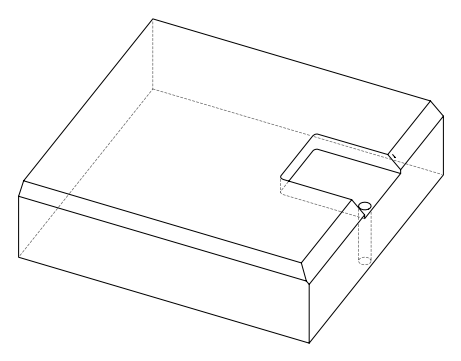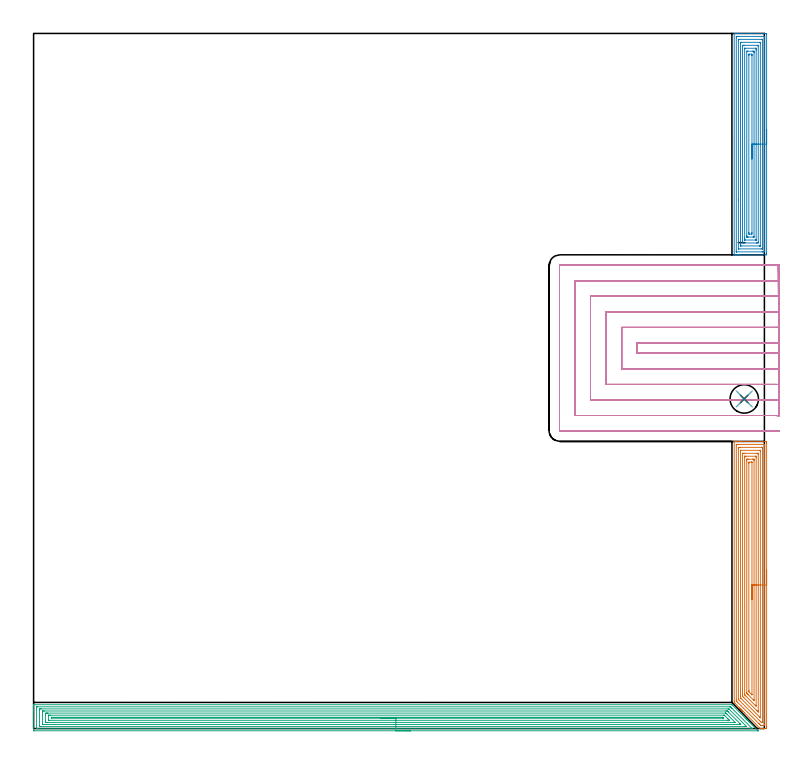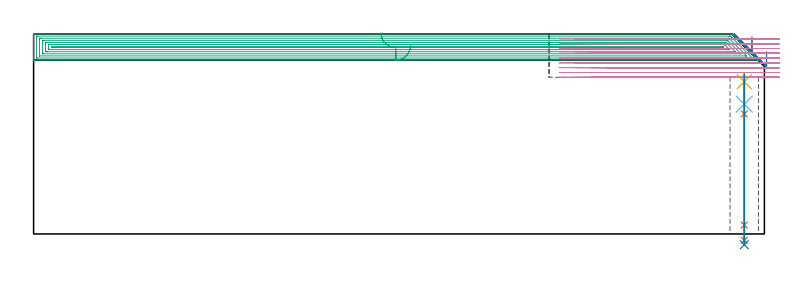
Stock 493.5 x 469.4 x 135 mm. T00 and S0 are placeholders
(PLAN: 8 operations, 5 tool changes, 94.8 min)
(1 AREA_MILL | FG_CHAMFER_SURFACE | UGT0205_001 | 12.34 min | 48399 mm3)
(2 AREA_MILL_1 | FG_CHAMFER_SURFACE_1 | UGT0205_001 | 9.94 min | 37785 mm3)
(3 AREA_MILL_2 | FG_CHAMFER_SURFACE_2 | UGT0205_001 | 27.13 min | 73979 mm3)
(4 MILL_SLOT | SLOT_PARTIAL_RECTANGULAR | UGT0201_132 | Follow Part, ap 3.5, ae 75% | 44.22 min | 530469 mm3)
(5 SPOT_DRILL | STEP1HOLE | NXT0321_9005460120000 | 0.06 min | 190 mm3)
(6 DRILL_BLIND_HOLE_INTO_CENTER | STEP1HOLE | NXT0301_092 | 0.09 min | 1728 mm3)
(7 GUN_DRILL_THROUGH_HOLE | STEP1HOLE | UGT0307_009 | 0.56 min | 10025 mm3)
(8 DRILL_TO_ENLARGE_THROUGH_HOLE | STEP1HOLE | UGT0301_259 | 0.47 min | 18629 mm3)
(TOOL UGT0205_001 | Chamfer Mill 20 x 3 x 45 deg. | D20 FL50 Z2)
(TOOL UGT0201_132 | Carbide End Mill 14.0 | D14 FL30 Z4)
(TOOL NXT0321_9005460120000 | NC Spot Drill, 142deg, 12mm, Carbide, Uncoated | D12 PA142 FL30 Z2)
(TOOL NXT0301_092 | Carbide Drill 12.1mm [860.1-1210-061A1-MM 2214] | D12.1 PA140 FL77 Z2)
(TOOL UGT0307_009 | Gun Drill 12 mm | D12 PA130 FL24 Z1)
(TOOL UGT0301_259 | Twist Drill 19.2 mm | D19.2 PA118 FL140 Z2)
(OP 1 AREA_MILL)
G17 G21 G94 G90
T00 M6
G54
G17 G0 G90 X495. Y106.95 S1061 M3
G43 Z145. H0
Z123.1
G94 G1 Y106.912 Z122.228 F250.
Y106.798 Z121.364
Y106.609 Z120.512
Y106.347 Z119.68
Y106.013 Z118.874
Y105.61 Z118.1
Y105.142 Z117.364
Y104.61 Z116.672
Y104.021 Z116.029
Y103.378 Z115.44
Y102.686 Z114.908
Y101.95 Z114.44
Y101.176 Z114.037
Y100.37 Z113.703
Y99.538 Z113.441
Y98.686 Z113.252
Y97.822 Z113.138
Y96.95 Z113.1
Y1.078
X494.999 Y0.601 Z113.101
X494.995 Y0.191 Z113.102
X494.991 Y0.01 Z113.104
X494.591 Y0. Z113.504
X493.139 Z114.958
X491.956 Z116.139
X491.346 Z116.753
X491.077 Z117.022
X490.942 Y0.001 Z117.157
X490.695 Y0.01 Z117.402
X490.638 Y0.064 Z117.46
X490.545 Y0.155 Z117.553
X480.097 Y10.602 Z128.001
X478.947 Y11.752 Z129.151
X478.779 Y11.918 Z129.315
X478.617 Y12.082 Z129.48
X478.501 Y12.198 Z129.597
X478.34 Y12.357 Z129.755
X478.185 Y12.514 Z129.913
X478.055 Y12.644 Z130.043
X477.901 Y12.797 Z130.194
X477.752 Y12.947 Z130.345
X477.609 Y13.091 Z130.489
X477.462 Y13.236 Z130.634
X477.32 Y13.379 Z130.778
X477.162 Y13.537 Z130.935
X477.023 Y13.675 Z131.073
X476.887 Y13.812 Z131.211
X476.716 Y13.983 Z131.381
X473.509 Y17.19 Z134.589
X473.151 Y17.551 Z134.948
X473.107 Y17.599 Z134.993
X473.105 Y17.623 Z134.994
X473.1 Y18.443 Z135.
Y193.745
X473.102 Y193.89 Z134.988
X473.241 Y193.9 Z134.851
X473.384 Z134.715
X473.778 Z134.321
X474.387 Z133.707
X476.449 Z131.648
X477.023 Z131.072
X477.614 Z130.481
X494. Z114.097
X494.591 Y193.895 Z113.506
X494.992 Y193.89 Z113.105
X494.996 Y193.71 Z113.103
X494.999 Y193.299 Z113.101
X495. Y192.884 Z113.1
Y96.95
X493.586 Z114.514
X493.585 Y2.514 Z114.515
X493.584 Y2.385 Z114.516
X493.579 Y2.013 Z114.521
X493.21 Y2.003 Z114.89
X492.834 Y2.001 Z115.266
X492.335 Y2. Z115.765
X491.956 Z116.144
X491.455 Y2.001 Z116.645
X491.267 Y2.006 Z116.833
X491.174 Y2.01 Z116.926
X491.077 Y2.084 Z117.023
X490.767 Y2.385 Z117.333
X490.199 Y2.951 Z117.901
X489.872 Y3.277 Z118.228
X475.266 Y17.884 Z132.834
X474.71 Y18.443 Z133.39
X474.523 Y18.639 Z133.577
X474.519 Y18.825 Z133.581
X474.515 Y19.206 Z133.585
Y191.385
X474.516 Y191.515 Z133.584
X474.521 Y191.887 Z133.579
X474.89 Y191.897 Z133.21
X475.266 Y191.899 Z132.834
X475.765 Y191.9 Z132.335
X493.511 Y191.899 Z114.589
X493.538 Y191.897 Z114.562
X493.566 Y191.892 Z114.534
X493.579 Y191.886 Z114.521
X493.581 Y191.865 Z114.519
X493.585 Y191.644 Z114.515
X493.586 Y96.95 Z114.514
X492.172 Z115.928
X492.171 Y4.842 Z115.929
X492.169 Y4.169 Z115.931
X492.167 Y4.06 Z115.933
X492.165 Y4.014 Z115.935
X492.116 Y4.007 Z115.984
X491.956 Y4.003 Z116.144
X491.789 Y4.004 Z116.311
X491.678 Y4.008 Z116.422
X491.598 Y4.013 Z116.502
X491.566 Y4.043 Z116.534
X491.432 Y4.169 Z116.668
X491.077 Y4.522 Z117.023
X490.538 Y5.061 Z117.562
X476.264 Y19.335 Z131.836
X476.144 Y19.457 Z131.956
X475.957 Y19.652 Z132.143
X475.936 Y19.675 Z132.164
X475.933 Y19.746 Z132.167
X475.93 Y19.862 Z132.17
X475.929 Y20.008 Z132.171
X475.928 Y20.228 Z132.172
X475.929 Y189.057 Z132.171
X475.931 Y189.731 Z132.169
X475.933 Y189.84 Z132.167
X475.935 Y189.886 Z132.165
X475.984 Y189.893 Z132.116
X476.144 Y189.897 Z131.956
X476.856 Y189.9 Z131.244
X477.023 Z131.077
X491.789 Z116.311
X491.956 Y189.897 Z116.144
X492.122 Y189.892 Z115.978
X492.164 Y189.89 Z115.936
X492.166 Y189.861 Z115.934
X492.169 Y189.804 Z115.931
X492.171 Y189.731 Z115.929
Y189.512
X492.172 Y96.95 Z115.928
X490.757 Z117.343
Y7.371
X490.756 Y7.336 Z117.344
X490.754 Y7.312 Z117.346
X490.753 Y7.31 Z117.347
X490.746 Y7.313 Z117.354
X490.603 Y7.449 Z117.497
X490.311 Y7.738 Z117.789
X490.199 Y7.85 Z117.901
X477.821 Y20.228 Z130.279
X477.74 Y20.312 Z130.36
X477.57 Y20.491 Z130.53
X477.349 Y20.729 Z130.751
X477.347 Y20.79 Z130.753
X477.344 Y21.12 Z130.756
X477.343 Y21.687 Z130.757
Y22.012
Y187.621
X477.345 Y187.81 Z130.755
X477.347 Y187.878 Z130.753
X477.35 Y187.889 Z130.75
X477.356 Y187.893 Z130.744
X477.381 Y187.897 Z130.719
X477.485 Y187.899 Z130.615
X490.245 Y187.9 Z117.855
X490.617 Y187.896 Z117.483
X490.71 Y187.893 Z117.39
X490.75 Y187.89 Z117.35
X490.752 Y187.859 Z117.348
X490.754 Y187.776 Z117.346
X490.757 Y187.38 Z117.343
Y96.95
X489.343 Z118.757
Y12.198
X489.34 Y11.306 Z118.76
X489.339 Y11.288 Z118.761
X489.321 Y11.19 Z118.779
X489.197 Y11.306 Z118.903
X488.442 Y12.056 Z119.658
X488.3 Y12.198 Z119.8
X479.658 Y20.841 Z128.442
X479.381 Y21.12 Z128.719
X478.779 Y21.731 Z129.321
X478.759 Y22.012 Z129.341
X478.758 Y22.034 Z129.342
X478.757 Y22.904 Z129.343
Y185.27
X478.758 Y185.292 Z129.342
X478.779 Y185.89 Z129.321
X479.041 Y185.896 Z129.059
X479.658 Y185.899 Z128.442
X479.916 Y185.9 Z128.184
X488.442 Y185.899 Z119.658
X488.702 Y185.898 Z119.398
X489.321 Y185.89 Z118.779
X489.342 Y185.27 Z118.758
X489.343 Y185.248 Z118.757
Y96.95
X487.929 Z120.171
X487.928 Y15.767 Z120.172
X487.927 Y15.398 Z120.173
X487.922 Y15.044 Z120.178
X487.564 Y15.39 Z120.536
X487.181 Y15.767 Z120.919
X480.936 Y22.012 Z127.164
X480.536 Y22.413 Z127.564
X480.295 Y22.661 Z127.805
X480.178 Y22.785 Z127.922
X480.175 Y22.904 Z127.925
X480.172 Y23.274 Z127.928
X480.171 Y182.964 Z127.929
X480.173 Y183.486 Z127.927
X480.177 Y183.851 Z127.923
X480.185 Y183.89 Z127.915
X480.231 Y183.895 Z127.869
X480.332 Y183.898 Z127.768
X480.536 Y183.9 Z127.564
X481.007 Z127.093
X487.7 Z120.4
X487.808 Y183.899 Z120.292
X487.881 Y183.895 Z120.219
X487.917 Y183.89 Z120.183
X487.922 Y183.855 Z120.178
X487.927 Y183.486 Z120.173
X487.929 Y183.115 Z120.171
Y96.95
X486.515 Z121.585
X486.514 Y19.335 Z121.586
X486.513 Y19.081 Z121.587
X486.51 Y18.954 Z121.59
X486.508 Y18.907 Z121.592
X486.474 Y18.936 Z121.626
X486.064 Y19.335 Z122.036
X482.493 Y22.904 Z125.607
X482.293 Y23.105 Z125.807
X481.61 Y23.796 Z126.49
X481.592 Y23.823 Z126.508
X481.589 Y23.842 Z126.511
X481.587 Y23.886 Z126.513
X481.586 Y23.976 Z126.514
X481.585 Y24.155 Z126.515
Y180.809
X481.587 Y181.527 Z126.513
X481.589 Y181.702 Z126.511
X481.592 Y181.872 Z126.508
X481.903 Y181.89 Z126.197
X482.1 Y181.898 Z126.
X482.293 Y181.899 Z125.807
X482.976 Y181.9 Z125.124
X485.612 Z122.488
X485.807 Z122.293
X486.493 Y181.897 Z121.607
X486.501 Y181.89 Z121.599
X486.508 Y181.882 Z121.592
X486.51 Y181.702 Z121.59
X486.514 Y180.983 Z121.586
X486.515 Y180.809 Z121.585
Y96.95
X485.101 Z122.999
X485.1 Y22.904 Z123.
Y22.814
X485.099 Y22.803 Z123.001
X485.096 Y22.781 Z123.004
X484.944 Y22.904 Z123.156
X483.159 Y24.688 Z124.941
X483.007 Y24.856 Z125.093
X483.001 Y25.58 Z125.099
X483. Y25.755 Z125.1
Y179.2
X483.001 Y179.375 Z125.099
X483.007 Y179.724 Z125.093
X483.017 Y179.891 Z125.083
X483.189 Y179.9 Z124.911
X484.946 Z123.154
X485.035 Y179.898 Z123.065
X485.08 Y179.893 Z123.02
X485.094 Y179.888 Z123.006
X485.097 Y179.879 Z123.003
X485.1 Y179.843 Z123.
Y179.831
X485.101 Y96.95 Z122.999
Y96.078 Z123.038
Y95.214 Z123.151
Y94.362 Z123.34
Y93.53 Z123.603
Y92.724 Z123.936
Y91.95 Z124.339
Y91.214 Z124.808
Y90.522 Z125.339
Y89.879 Z125.928
Y89.29 Z126.572
Y88.758 Z127.264
Y88.29 Z127.999
Y87.887 Z128.773
Y87.553 Z129.579
Y87.291 Z130.411
Y87.102 Z131.263
Y86.988 Z132.128
Y86.95 Z132.999
G0 Z145.
M5
M2
(OP 2 AREA_MILL_1)
G17 G21 G94 G90
T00 M6
G54
G17 G0 G90 X495. Y404.65 S1061 M3
G43 Z145. H0
Z123.1
G94 G1 Y404.612 Z122.228 F250.
Y404.498 Z121.364
Y404.309 Z120.512
Y404.047 Z119.68
Y403.713 Z118.874
Y403.31 Z118.1
Y402.842 Z117.364
Y402.31 Z116.672
Y401.721 Z116.029
Y401.078 Z115.44
Y400.386 Z114.908
Y399.65 Z114.44
Y398.876 Z114.037
Y398.07 Z113.703
Y397.238 Z113.441
Y396.386 Z113.252
Y395.522 Z113.138
Y394.65 Z113.1
Y320.993
X494.999 Y320.516 Z113.101
X494.996 Y320.104 Z113.102
X494.992 Y319.91 Z113.105
X494.591 Y319.9 Z113.506
X476.75 Z131.345
X476.144 Z131.95
X475.598 Z132.498
X475.266 Z132.83
X474.72 Z133.376
X474.387 Z133.707
X473.722 Z134.377
X473.41 Z134.69
X473.254 Y319.901 Z134.838
X473.181 Y319.904 Z134.911
X473.103 Y319.91 Z134.988
X473.1 Y320.069 Z135.
Y469.231
X473.102 Y469.39 Z134.989
X473.252 Y469.397 Z134.84
X473.41 Y469.4 Z134.69
X473.722 Z134.377
X474.387 Z133.707
X475.598 Z132.499
X476.144 Z131.95
X484.504 Z123.593
X494.591 Z113.506
X494.867 Y469.397 Z113.231
X494.992 Y469.39 Z113.106
X494.999 Y469.263 Z113.099
X495. Y468.784 Z113.1
Y394.65
X493.586 Z114.514
X493.585 Y322.432 Z114.515
X493.584 Y322.302 Z114.516
X493.579 Y321.93 Z114.521
X493.221 Y321.909 Z114.879
X492.834 Y321.903 Z115.266
X492.351 Y321.9 Z115.749
X491.956 Z116.144
X474.592 Y321.901 Z133.508
X474.56 Y321.902 Z133.54
X474.527 Y321.906 Z133.573
X474.521 Y321.91 Z133.579
X474.518 Y321.916 Z133.582
X474.516 Y321.944 Z133.584
X474.514 Y322.173 Z133.586
Y322.302
X474.515 Y466.868 Z133.585
X474.516 Y466.998 Z133.584
X474.521 Y467.37 Z133.579
X474.88 Y467.391 Z133.22
X475.266 Y467.397 Z132.834
X475.749 Y467.4 Z132.351
X476.144 Z131.956
X493.508 Y467.399 Z114.592
X493.54 Y467.398 Z114.56
X493.573 Y467.394 Z114.527
X493.579 Y467.39 Z114.521
X493.582 Y467.384 Z114.518
X493.584 Y467.356 Z114.516
X493.586 Y467.127 Z114.514
Y466.998
Y394.65
X492.172 Z115.928
Y324.762
X492.17 Y324.088 Z115.93
X492.168 Y323.979 Z115.932
X492.165 Y323.926 Z115.935
X492.162 Y323.91 Z115.938
X492.136 Y323.905 Z115.964
X491.956 Y323.902 Z116.144
X491.263 Y323.9 Z116.837
X476.329 Z131.771
X476.144 Y323.903 Z131.956
X475.959 Y323.908 Z132.141
X475.939 Y323.91 Z132.161
X475.935 Y323.921 Z132.165
X475.932 Y323.957 Z132.168
X475.929 Y324.015 Z132.171
X475.928 Y356.854 Z132.172
X475.929 Y464.538 Z132.171
X475.93 Y465.212 Z132.17
X475.932 Y465.321 Z132.168
X475.935 Y465.374 Z132.165
X475.938 Y465.39 Z132.162
X475.964 Y465.395 Z132.136
X476.144 Y465.398 Z131.956
X476.837 Y465.4 Z131.263
X491.771 Z116.329
X491.956 Y465.398 Z116.144
X492.141 Y465.392 Z115.959
X492.161 Y465.39 Z115.939
X492.165 Y465.379 Z115.935
X492.168 Y465.343 Z115.932
X492.171 Y465.285 Z115.929
X492.172 Y394.65 Z115.928
X490.757 Z117.343
Y326.201
X490.755 Y326.011 Z117.345
X490.753 Y325.943 Z117.347
X490.751 Y325.912 Z117.349
X490.732 Y325.91 Z117.368
X490.626 Y325.905 Z117.474
X490.199 Y325.9 Z117.901
X490.174 Z117.926
X477.876 Z130.224
X477.474 Y325.904 Z130.626
X477.374 Y325.907 Z130.726
X477.353 Y325.91 Z130.747
X477.349 Y325.921 Z130.751
X477.346 Y325.956 Z130.754
X477.344 Y326.037 Z130.756
X477.343 Y326.442 Z130.757
Y326.768
Y463.099
X477.345 Y463.289 Z130.755
X477.347 Y463.357 Z130.753
X477.349 Y463.388 Z130.751
X477.368 Y463.39 Z130.732
X477.474 Y463.394 Z130.626
X477.901 Y463.4 Z130.199
X477.926 Z130.174
X490.224 Z117.876
X490.626 Y463.396 Z117.474
X490.726 Y463.393 Z117.374
X490.747 Y463.39 Z117.353
X490.751 Y463.379 Z117.349
X490.754 Y463.344 Z117.346
X490.756 Y463.263 Z117.344
X490.757 Y462.858 Z117.343
Y462.532
Y394.65
X489.343 Z118.757
X489.342 Y328.532 Z118.758
X489.321 Y327.91 Z118.779
X489.082 Y327.903 Z119.018
X488.442 Y327.9 Z119.658
X488.207 Z119.893
X479.422 Y327.901 Z128.678
X478.779 Y327.91 Z129.321
X478.758 Y328.554 Z129.342
X478.757 Y328.577 Z129.343
X478.758 Y460.768 Z129.342
X478.779 Y461.39 Z129.321
X479.018 Y461.397 Z129.082
X479.658 Y461.399 Z128.442
X479.893 Y461.4 Z128.207
X488.678 Y461.399 Z119.422
X489.321 Y461.39 Z118.779
X489.342 Y460.746 Z118.758
X489.343 Y460.723 Z118.757
Y394.65
X487.929 Z120.171
Y330.341
X487.927 Y329.971 Z120.173
X487.925 Y329.918 Z120.175
X487.922 Y329.91 Z120.178
X487.915 Y329.906 Z120.185
X487.889 Y329.903 Z120.211
X487.78 Y329.901 Z120.32
X487.564 Y329.9 Z120.536
X480.392 Y329.901 Z127.708
X480.276 Y329.903 Z127.824
X480.2 Y329.907 Z127.9
X480.182 Y329.91 Z127.918
X480.178 Y329.923 Z127.922
X480.176 Y329.97 Z127.924
X480.172 Y330.341 Z127.928
X480.171 Y330.712 Z127.929
Y331.234
Y458.959
X480.173 Y459.329 Z127.927
X480.175 Y459.382 Z127.925
X480.178 Y459.39 Z127.922
X480.185 Y459.394 Z127.915
X480.211 Y459.397 Z127.889
X480.32 Y459.399 Z127.78
X480.536 Y459.4 Z127.564
X487.708 Y459.399 Z120.392
X487.824 Y459.397 Z120.276
X487.9 Y459.393 Z120.2
X487.918 Y459.39 Z120.182
X487.922 Y459.377 Z120.178
X487.924 Y459.33 Z120.176
X487.928 Y458.959 Z120.172
X487.929 Y458.588 Z120.171
Y458.066
Y394.65
X486.515 Z121.585
X486.514 Y332.301 Z121.586
X486.513 Y332.127 Z121.587
X486.51 Y331.948 Z121.59
X486.508 Y331.912 Z121.592
X486.402 Y331.907 Z121.698
X486.253 Y331.903 Z121.847
X486.03 Y331.9 Z122.07
X485.807 Z122.293
X482.516 Z125.584
X482.293 Z125.807
X481.636 Y331.902 Z126.464
X481.605 Y331.906 Z126.495
X481.597 Y331.909 Z126.503
X481.592 Y331.947 Z126.508
X481.589 Y332.127 Z126.511
X481.585 Y332.847 Z126.515
Y333.02
X481.586 Y456.999 Z126.514
X481.587 Y457.173 Z126.513
X481.59 Y457.352 Z126.51
X481.592 Y457.388 Z126.508
X481.698 Y457.393 Z126.402
X481.847 Y457.397 Z126.253
X482.07 Y457.4 Z126.03
X482.293 Z125.807
X485.584 Z122.516
X485.807 Z122.293
X486.464 Y457.398 Z121.636
X486.495 Y457.394 Z121.605
X486.503 Y457.391 Z121.597
X486.508 Y457.353 Z121.592
X486.511 Y457.173 Z121.589
X486.514 Y456.453 Z121.586
X486.515 Y456.28 Z121.585
Y394.65
X485.101 Z122.999
X485.1 Y334.807 Z123.
Y334.633
X485.093 Y333.913 Z123.007
X484.941 Y333.901 Z123.159
X484.928 Y333.9 Z123.172
X483.172 Y333.901 Z124.928
X483.007 Y333.913 Z125.093
X483.003 Y334.084 Z125.097
X483. Y334.807 Z125.1
Y334.982
Y454.493
X483.001 Y454.667 Z125.099
X483.007 Y455.387 Z125.093
X483.159 Y455.399 Z124.941
X483.172 Y455.4 Z124.928
X484.928 Y455.399 Z123.172
X485.093 Y455.387 Z123.007
X485.096 Y455.216 Z123.004
X485.1 Y454.493 Z123.
Y454.318
X485.101 Y394.65 Z122.999
Y393.778 Z123.038
Y392.914 Z123.151
Y392.062 Z123.34
Y391.23 Z123.603
Y390.424 Z123.936
Y389.65 Z124.339
Y388.914 Z124.808
Y388.222 Z125.339
Y387.579 Z125.928
Y386.99 Z126.572
Y386.458 Z127.264
Y385.99 Z127.999
Y385.587 Z128.773
Y385.253 Z129.579
Y384.991 Z130.411
Y384.802 Z131.263
Y384.688 Z132.128
Y384.65 Z132.999
G0 Z145.
M5
M2
(OP 3 AREA_MILL_2)
G17 G21 G94 G90
T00 M6
G54
G17 G0 G90 X254.6 Y-1.5 S1061 M3
G43 Z145. H0
Z127.4
G94 G1 X254.562 Z126.528 F250.
X254.448 Z125.663
X254.259 Z124.812
X253.997 Z123.98
X253.663 Z123.174
X253.26 Z122.4
X252.792 Z121.664
X252.26 Z120.972
X251.671 Z120.329
X251.028 Z119.74
X250.336 Z119.208
X249.6 Z118.74
X248.826 Z118.337
X248.02 Z118.003
X247.188 Z117.741
X246.336 Z117.552
X245.472 Z117.438
X244.6 Z117.4
X0.623
X0.167 Y-1.495 Z117.403
X0.01 Y-1.492 Z117.406
X0. Y-1.33 Z117.567
Y12.409 Z131.304
Y14.783 Z133.678
Y15.477 Z134.376
Y15.756 Z134.656
X0.003 Y16.101 Z134.992
X0.176 Y16.1 Z135.
X471.598 Y16.099 Z134.999
X471.717 Y15.983 Z134.883
X480.706 Y6.995 Z125.893
X480.842 Y6.86 Z125.756
X480.981 Y6.72 Z125.618
X481.139 Y6.562 Z125.459
X481.282 Y6.42 Z125.315
X481.428 Y6.273 Z125.171
X481.573 Y6.128 Z125.026
X481.723 Y5.979 Z124.875
X481.875 Y5.826 Z124.724
X482.007 Y5.694 Z124.592
X482.163 Y5.539 Z124.434
X482.658 Y5.042 Z123.942
X482.917 Y4.784 Z123.682
X483.043 Y4.659 Z123.555
X483.392 Y4.308 Z123.208
X488.875 Y-1.174 Z117.723
X489.114 Y-1.414 Z117.485
X489.173 Y-1.475 Z117.423
X489.183 Y-1.495 Z117.404
X489.173 Y-1.5 Z117.4
X489.17
X244.6
Y-0.086 Z118.814
X2.31 Y-0.085 Z118.815
X2.039 Y-0.08 Z118.82
X2.013 Y-0.079 Z118.821
X2.008 Y-0.06 Z118.84
X2.003 Y-0.026 Z118.874
X2.001 Y0.006 Z118.906
X2. Y13.426 Z132.326
X2.002 Y13.903 Z132.803
X2.007 Y14.3 Z133.2
X2.023 Y14.679 Z133.579
X2.41 Y14.684 Z133.584
X2.51 Y14.685 Z133.585
X469.909 Y14.686 Z133.586
X470.306 Y14.683 Z133.583
X470.504 Y14.68 Z133.58
X470.55 Y14.679 Z133.579
X470.602 Y14.636 Z133.536
X470.703 Y14.543 Z133.443
X471.347 Y13.903 Z132.803
X471.597 Y13.653 Z132.553
X485.239 Y0.011 Z118.911
X485.277 Y-0.028 Z118.872
X485.314 Y-0.071 Z118.829
X485.319 Y-0.081 Z118.819
X485.318 Y-0.082 Z118.818
X485.285 Y-0.084 Z118.816
X485.002 Y-0.086 Z118.814
X484.904
X244.6
Y1.328 Z120.228
X4.198 Y1.329 Z120.229
X4.113 Y1.33 Z120.23
X4.047 Y1.333 Z120.233
X4.011 Y1.335 Z120.235
X4.008 Y1.383 Z120.283
X4.003 Y1.578 Z120.478
X4. Y1.772 Z120.672
Y12.336 Z131.236
X4.004 Y13.022 Z131.922
X4.008 Y13.209 Z132.109
X4.017 Y13.265 Z132.165
X4.072 Y13.267 Z132.167
X4.198 Y13.269 Z132.169
X4.839 Y13.271 Z132.171
X5.091 Y13.272 Z132.172
X468.916 Y13.271 Z132.171
X469.169 Y13.27 Z132.17
X469.337 Y13.268 Z132.168
X469.471 Y13.264 Z132.164
X469.533 Y13.256 Z132.156
X469.81 Y12.991 Z131.891
X481.222 Y1.578 Z120.478
X481.428 Y1.369 Z120.269
X481.456 Y1.333 Z120.233
X481.428 Y1.331 Z120.231
X480.787 Y1.329 Z120.229
X480.534 Y1.328 Z120.228
X244.6
Y2.743 Z121.643
X6.589
X6.139 Y2.747 Z121.647
X6.043 Y2.75 Z121.65
X6.01 Y2.754 Z121.654
X6.007 Y2.8 Z121.7
X6.004 Y2.905 Z121.805
X6. Y3.323 Z122.223
Y11.247 Z130.147
X6.004 Y11.694 Z130.594
X6.007 Y11.802 Z130.702
X6.01 Y11.85 Z130.75
X6.073 Y11.852 Z130.752
X6.276 Y11.855 Z130.755
X6.879 Y11.857 Z130.757
X7.168
X467.418
X468.022 Y11.856 Z130.756
X468.315 Y11.854 Z130.754
X468.46 Y11.85 Z130.75
X468.508 Y11.831 Z130.731
X468.61 Y11.734 Z130.634
X468.735 Y11.613 Z130.513
X468.916 Y11.435 Z130.335
X469.09 Y11.262 Z130.162
X476.959 Y3.391 Z122.291
X477.01 Y3.338 Z122.238
X477.557 Y2.75 Z121.65
X476.959 Y2.745 Z121.645
X476.669 Y2.743 Z121.643
X244.6
Y4.157 Z123.057
X9.56
X8.725 Y4.16 Z123.06
X8.666 Y4.163 Z123.063
X8.01 Y4.219 Z123.119
X8.001 Y4.873 Z123.773
Y9.501 Z128.401
X8.004 Y10.153 Z129.053
X8.01 Y10.381 Z129.281
X8.61 Y10.437 Z129.337
X8.666 Y10.439 Z129.339
X9.497 Y10.443 Z129.343
X9.56
X467.191
X467.317 Y10.441 Z129.341
X467.4 Y10.438 Z129.338
X467.456 Y10.435 Z129.335
X467.467 Y10.426 Z129.326
X467.517 Y10.381 Z129.281
X468.022 Y9.879 Z128.779
X468.401 Y9.501 Z128.401
X473.683 Y4.219 Z123.119
X473.724 Y4.176 Z123.076
X473.734 Y4.164 Z123.064
X473.733 Y4.163 Z123.063
X473.719 Y4.161 Z123.061
X473.636 Y4.158 Z123.058
X473.51 Y4.157 Z123.057
X473.447
X244.6
Y5.571 Z124.471
X10.868
X10.453 Y5.573 Z124.473
X10.04 Y5.577 Z124.477
X10.018 Y5.578 Z124.478
X10.01 Y5.588 Z124.488
X10.006 Y5.632 Z124.532
X10.002 Y5.711 Z124.611
X10. Y5.831 Z124.731
Y5.979 Z124.879
Y8.187 Z127.087
X10.001 Y8.621 Z127.521
X10.002 Y8.844 Z127.744
X10.006 Y8.955 Z127.855
X10.01 Y9.01 Z127.91
X10.018 Y9.022 Z127.922
X10.044 Y9.024 Z127.924
X10.453 Y9.027 Z127.927
X10.933 Y9.029 Z127.929
X11.347
X465.821 Y9.028 Z127.928
X466.235 Y9.026 Z127.926
X466.373 Y9.024 Z127.924
X466.418 Y9.022 Z127.922
X466.456 Y8.988 Z127.888
X466.533 Y8.915 Z127.815
X466.831 Y8.621 Z127.521
X468.916 Y6.536 Z125.436
X469.47 Y5.979 Z124.879
X469.81 Y5.634 Z124.534
X469.855 Y5.578 Z124.478
X469.81 Y5.577 Z124.477
X469.329 Y5.573 Z124.473
X468.916 Y5.571 Z124.471
X468.437
X244.6
Y6.985 Z125.885
X12.241 Y6.986 Z125.886
X12.112 Y6.987 Z125.887
X12.045 Y6.99 Z125.89
X12.017 Y6.992 Z125.892
X12.01 Y7.004 Z125.904
X12.006 Y7.027 Z125.927
X12.002 Y7.095 Z125.995
X12.007 Y7.192 Z126.092
X12.034 Y7.608 Z126.508
X12.208 Y7.613 Z126.513
X12.241 Y7.614 Z126.514
X464.702
X465.341 Y7.609 Z126.509
X465.382 Y7.608 Z126.508
X465.427 Y7.567 Z126.467
X465.521 Y7.478 Z126.378
X465.702 Y7.299 Z126.199
X465.877 Y7.122 Z126.022
X465.961 Y7.033 Z125.933
X465.995 Y6.996 Z125.896
X465.978 Y6.992 Z125.892
X465.341 Y6.986 Z125.886
X465.214
X244.6 Y6.985 Z125.885
X243.728 Z125.923
X242.864 Z126.037
X242.012 Z126.226
X241.18 Z126.488
X240.374 Z126.822
X239.6 Z127.225
X238.864 Z127.694
X238.172 Z128.225
X237.529 Z128.814
X236.94 Z129.457
X236.408 Z130.15
X235.94 Z130.885
X235.537 Z131.659
X235.203 Z132.465
X234.941 Z133.297
X234.752 Z134.149
X234.638 Z135.014
X234.6 Z135.885
G0 Z145.
M5
M2
(OP 4 MILL_SLOT)
G17 G21 G94 G90
T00 M6
G54
G17 G0 G90 X503.5 Y260.443 S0 M3
G43 Z145. H0
Z131.755
G94 G1 X500.5 Y260.404 F250.
G2 X499.825 Y260.4 R52.5 F500.
G1 X407.6
Y253.4
X499.825
G2 X500.5 Y253.396 R52.5
G1 X503.5 Y253.357 F250.
Y270.954
X500.5 Y270.905
G2 X499.825 Y270.9 R42. F500.
G1 X397.1
Y242.9
X499.825
G2 X500.5 Y242.895 R42.
G1 X503.5 Y242.846 F250.
X503.499 Y281.472
X500.5 Y281.407
G2 X499.825 Y281.4 R31.5 F500.
G1 X386.6
Y232.4
X499.825
G2 X500.5 Y232.393 R31.5
G1 X503.499 Y232.328 F250.
X503.498 Y292.007
X500.5 Y291.911
G2 X499.825 Y291.9 R21. F500.
G1 X376.1
Y221.9
X499.825
G2 X500.5 Y221.889 R21.
G1 X503.498 Y221.793 F250.
X503.494 Y302.615
X500.5 Y302.422
G2 X499.825 Y302.4 R10.5 F500.
G1 X365.6
Y211.4
X499.825
G2 X500.5 Y211.378 R10.5
G1 X503.494 Y211.185 F250.
X502.825 Y312.9
X499.825
X355.5 F500.
G3 X355.1 Y312.5 R0.4
G1 Y201.3
G3 X355.5 Y200.9 R0.4
G1 X499.825
X502.825 F250.
G0 X503.5 Y260.443 Z128.511
G1 X500.5 Y260.404
G2 X499.825 Y260.4 R52.5 F500.
G1 X407.6
Y253.4
X499.825
G2 X500.5 Y253.396 R52.5
G1 X503.5 Y253.357 F250.
Y270.954
X500.5 Y270.905
G2 X499.825 Y270.9 R42. F500.
G1 X397.1
Y242.9
X499.825
G2 X500.5 Y242.895 R42.
G1 X503.5 Y242.846 F250.
X503.499 Y281.472
X500.5 Y281.407
G2 X499.825 Y281.4 R31.5 F500.
G1 X386.6
Y232.4
X499.825
G2 X500.5 Y232.393 R31.5
G1 X503.499 Y232.328 F250.
X503.498 Y292.007
X500.5 Y291.911
G2 X499.825 Y291.9 R21. F500.
G1 X376.1
Y221.9
X499.825
G2 X500.5 Y221.889 R21.
G1 X503.498 Y221.793 F250.
X503.494 Y302.615
X500.5 Y302.422
G2 X499.825 Y302.4 R10.5 F500.
G1 X365.6
Y211.4
X499.825
G2 X500.5 Y211.378 R10.5
G1 X503.494 Y211.185 F250.
X502.825 Y312.9
X499.825
X355.5 F500.
G3 X355.1 Y312.5 R0.4
G1 Y201.3
G3 X355.5 Y200.9 R0.4
G1 X499.825
X502.825 F250.
G0 X503.5 Y260.443 Z125.267
G1 X500.5 Y260.404
G2 X499.825 Y260.4 R52.5 F500.
G1 X407.6
Y253.4
X499.825
G2 X500.5 Y253.396 R52.5
G1 X503.5 Y253.357 F250.
Y270.954
X500.5 Y270.905
G2 X499.825 Y270.9 R42. F500.
G1 X397.1
Y242.9
X499.825
G2 X500.5 Y242.895 R42.
G1 X503.5 Y242.846 F250.
X503.499 Y281.472
X500.5 Y281.407
G2 X499.825 Y281.4 R31.5 F500.
G1 X386.6
Y232.4
X499.825
G2 X500.5 Y232.393 R31.5
G1 X503.499 Y232.328 F250.
X503.498 Y292.007
X500.5 Y291.911
G2 X499.825 Y291.9 R21. F500.
G1 X376.1
Y221.9
X499.825
G2 X500.5 Y221.889 R21.
G1 X503.498 Y221.793 F250.
X503.494 Y302.615
X500.5 Y302.422
G2 X499.825 Y302.4 R10.5 F500.
G1 X365.6
Y211.4
X499.825
G2 X500.5 Y211.378 R10.5
G1 X503.494 Y211.185 F250.
X502.825 Y312.9
X499.825
X355.5 F500.
G3 X355.1 Y312.5 R0.4
G1 Y201.3
G3 X355.5 Y200.9 R0.4
G1 X499.825
X502.825 F250.
G0 X503.5 Y260.442 Z122.022
G1 X500.5 Y260.404
G2 X499.844 Y260.4 R52.5 F500.
G1 X407.6
Y253.4
X499.847
G2 X500.5 Y253.396 R52.5
G1 X503.5 Y253.359 F250.
Y270.952
X500.5 Y270.905
G2 X499.844 Y270.9 R42. F500.
G1 X397.1
Y242.9
X499.847
G2 X500.5 Y242.895 R42.
G1 X503.5 Y242.848 F250.
X503.499 Y281.469
X500.5 Y281.407
G2 X499.844 Y281.4 R31.5 F500.
G1 X386.6
Y232.4
X499.847
G2 X500.5 Y232.393 R31.5
G1 X503.499 Y232.331 F250.
Y292.004
X500.5 Y291.91
G2 X499.844 Y291.9 R21. F500.
G1 X376.1
Y221.9
X499.847
G2 X500.5 Y221.89 R21.
G1 X503.499 Y221.796 F250.
X503.494 Y302.608
X500.5 Y302.421
G2 X499.844 Y302.4 R10.5 F500.
G1 X365.6
Y211.4
X499.847
G2 X500.5 Y211.38 R10.5
G1 X503.494 Y211.193 F250.
X502.844 Y312.9
X499.844
X355.5 F500.
G3 X355.1 Y312.5 R0.4
G1 Y201.3
G3 X355.5 Y200.9 R0.4
G1 X499.847
X502.847 F250.
G0 X503.5 Y260.4 Z118.778
G1 X500.5
X407.6 F500.
Y253.4
X500.5
X503.5 F250.
Y270.9
X500.5
X397.1 F500.
Y242.9
X500.5
X503.5 F250.
Y281.4
X500.5
X386.6 F500.
Y232.4
X500.5
X503.5 F250.
Y291.9
X500.5
X376.1 F500.
Y221.9
X500.5
X503.5 F250.
Y302.4
X500.5
X365.6 F500.
Y211.4
X500.5
X503.5 F250.
Y312.9
X500.5
X355.5 F500.
G3 X355.1 Y312.5 R0.4
G1 Y201.3
G3 X355.5 Y200.9 R0.4
G1 X500.5
X503.5 F250.
G0 Y260.4 Z115.533
G1 X500.5
X407.6 F500.
Y253.4
X500.5
X503.5 F250.
Y270.9
X500.5
X397.1 F500.
Y242.9
X500.5
X503.5 F250.
Y281.4
X500.5
X386.6 F500.
Y232.4
X500.5
X503.5 F250.
Y291.9
X500.5
X376.1 F500.
Y221.9
X500.5
X503.5 F250.
Y302.4
X500.5
X365.6 F500.
Y211.4
X500.5
X503.5 F250.
Y312.9
X500.5
X355.5 F500.
G3 X355.1 Y312.5 R0.4
G1 Y201.3
G3 X355.5 Y200.9 R0.4
G1 X500.5
X503.5 F250.
G0 Y260.4 Z112.289
G1 X500.5
X407.6 F500.
Y253.4
X500.5
X503.5 F250.
Y270.9
X500.5
X397.1 F500.
Y242.9
X500.5
X503.5 F250.
Y281.4
X500.5
X386.6 F500.
Y232.4
X500.5
X503.5 F250.
Y291.9
X500.5
X376.1 F500.
Y221.9
X500.5
X503.5 F250.
Y302.4
X500.5
X365.6 F500.
Y211.4
X500.5
X503.5 F250.
Y312.9
X500.5
X355.5 F500.
G3 X355.1 Y312.5 R0.4
G1 Y201.3
G3 X355.5 Y200.9 R0.4
G1 X500.5
X503.5 F250.
G0 Y260.4 Z109.044
G1 X500.5
X407.6 F500.
Y253.4
X500.5
X503.5 F250.
Y270.9
X500.5
X397.1 F500.
Y242.9
X500.5
X503.5 F250.
Y281.4
X500.5
X386.6 F500.
Y232.4
X500.5
X503.5 F250.
Y291.9
X500.5
X376.1 F500.
Y221.9
X500.5
X503.5 F250.
Y302.4
X500.5
X365.6 F500.
Y211.4
X500.5
X503.5 F250.
Y312.9
X500.5
X355.5 F500.
G3 X355.1 Y312.5 R0.4
G1 Y201.3
G3 X355.5 Y200.9 R0.4
G1 X500.5
X503.5 F250.
G0 Y260.4 Z105.8
G1 X500.5
X407.6 F500.
Y253.4
X500.5
X503.5 F250.
Y270.9
X500.5
X397.1 F500.
Y242.9
X500.5
X503.5 F250.
Y281.4
X500.5
X386.6 F500.
Y232.4
X500.5
X503.5 F250.
Y291.9
X500.5
X376.1 F500.
Y221.9
X500.5
X503.5 F250.
Y302.4
X500.5
X365.6 F500.
Y211.4
X500.5
X503.5 F250.
Y312.9
X500.5
X355.5 F500.
G3 X355.1 Y312.5 R0.4
G1 Y201.3
G3 X355.5 Y200.9 R0.4
G1 X500.5
X503.5 F250.
G0 Z145.
M5
M2
(OP 5 SPOT_DRILL)
G17 G21 G94 G90
T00 M6
G54
G17 G0 G90 X479.9 Y222.6 S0 M3
G43 Z145. H0
G94 G81 G98 Z102.8 F250. R108.8
G80
M5
M2
(OP 6 DRILL_BLIND_HOLE_INTO_CENTER)
G17 G21 G94 G90
T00 M6
G54
G17 G0 G90 X479.9 Y222.6 S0 M3
G43 Z145. H1
G94 G81 G98 Z87.65 F250. R107.8
G80
M5
M2
(OP 7 GUN_DRILL_THROUGH_HOLE)
G17 G21 G94 G90
T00 M6
G54
G17 G0 G90 X479.9 Y222.6 M8
G43 Z145. H0
Z102.074
S716 M3
G94 G1 Z81.036 F125. M26
G4 X.084
Z6. F250.
G4 X.084
Z-4.298 F125.
G4 X.084
M5
M9
G0 Z102.074
Z145.
M2
(OP 8 DRILL_TO_ENLARGE_THROUGH_HOLE)
G17 G21 G94 G90
T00 M6
G54
G17 G0 G90 X479.9 Y222.6 S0 M3
G43 Z145. H0
G94 G73 G98 Z-7.268 F250. Q18.845 R107.8
G80
M5
M2
